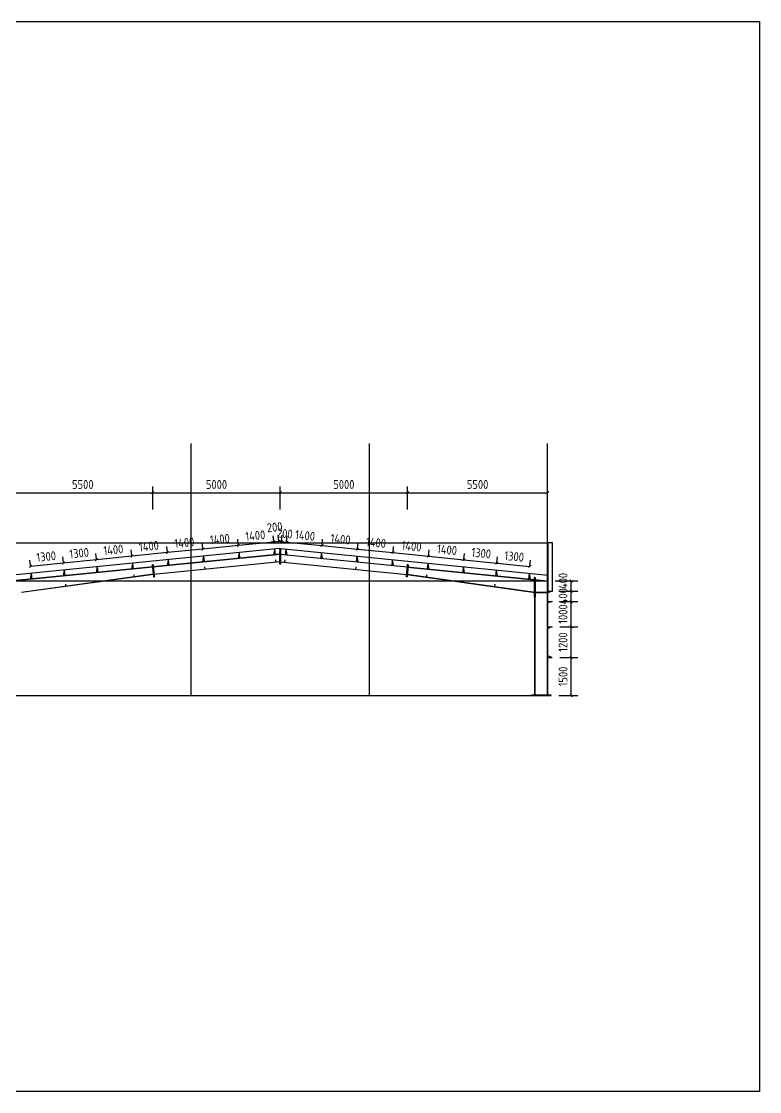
# Model space of a CAD drawing. Extents: x 546599 to 821099, y 126428 to 215528.
# Drawn here: x 577018 to 605999, y 126428 to 168428 of the extents above; entities that cross this region are included whole.
import ezdxf

# ---------------------------------------------------------------- set-up
doc = ezdxf.new("R2010")
doc.units = 0
doc.header["$LTSCALE"] = 1000
doc.header["$MEASUREMENT"] = 0
doc.layers.add('DOTE', color=1, linetype='Continuous')
doc.styles.get("Standard").update_dxf_attribs({"font": 'gbenor.shx', "bigfont": 'gbcbig.shx'})
doc.dimstyles.get("Standard").update_dxf_attribs({"dimscale": 100, "dimtxt": 3.5, "dimasz": 1, "dimexe": 2.5, "dimexo": 3, "dimgap": 1.5, "dimtad": 1, "dimdec": 0, "dimzin": 0, "dimdsep": 46, "dimtxsty": 'Standard', "dimblk": 'ARCHTICK', "dimcen": 0.09, "dimadec": 0, "dimazin": 0, "dimtfac": 1, "dimtdec": 0, "dimtix": 1, "dimtmove": 2, "dimatfit": 3, "dimfxl": 1, "dimtolj": 1, "dimtzin": 0, "dimarcsym": 0})

# ---------------------------------------------------------------- blocks, each defined once
blk = doc.blocks.new('_ArchTick')
at = {"color": 0, "linetype": 'ByBlock', "const_width": 0.4}
blk.add_lwpolyline([(-0.5, -0.5), (0.5, 0.5)], dxfattribs=at)
blk = doc.blocks.new('*D353')
at = {"color": 0, "lineweight": -2}
for p, q in [((587229, 148035), (587252, 148265)), ((587227, 148016), (587128, 148026)), ((587227, 148016), (587426, 147996)), ((587426, 147996), (587526, 147987)), ((587428, 148015), (587451, 148245))]:
    blk.add_line(p, q, dxfattribs=at)
at = {"layer": 'Defpoints', "color": 0}
for p in [(587426, 147996), (587199, 147737), (587398, 147717)]:
    blk.add_point(p, dxfattribs=at)
at = {"color": 0, "lineweight": -2, "xscale": 100, "yscale": 100, "zscale": 100}
for p, rotation in [((587227, 148016), 354.2894068624738), ((587426, 147996), 174.2894068624738)]:
    blk.add_blockref('_ArchTick', p, dxfattribs=dict(at, rotation=rotation))
at = {"color": 0, "insert": (587359, 148330), "char_height": 350, "attachment_point": 5, "rotation": 354.2894}
blk.add_mtext('\\A1;200', dxfattribs=at)
blk = doc.blocks.new('*D354')
at = {"color": 0, "lineweight": -2}
for p, q in [((587426, 147996), (588820, 147857)), ((587428, 148015), (587451, 148245)), ((588821, 147876), (588844, 148106))]:
    blk.add_line(p, q, dxfattribs=at)
at = {"layer": 'Defpoints', "color": 0}
for p in [(588820, 147857), (587398, 147717), (588792, 147577)]:
    blk.add_point(p, dxfattribs=at)
at = {"color": 0, "lineweight": -2, "xscale": 100, "yscale": 100, "zscale": 100}
for p, rotation in [((587426, 147996), 174.2894068621347), ((588820, 147857), 354.2894068621347)]:
    blk.add_blockref('_ArchTick', p, dxfattribs=dict(at, rotation=rotation))
at = {"color": 0, "insert": (588155, 148250), "char_height": 350, "attachment_point": 5, "rotation": 354.2894}
blk.add_mtext('\\A1;1400', dxfattribs=at)
blk = doc.blocks.new('*D355')
at = {"color": 0, "lineweight": -2}
for p, q in [((588820, 147857), (590213, 147718)), ((588821, 147876), (588844, 148106)), ((590214, 147737), (590237, 147967))]:
    blk.add_line(p, q, dxfattribs=at)
at = {"layer": 'Defpoints', "color": 0}
for p in [(588792, 147577), (590185, 147438), (590213, 147718)]:
    blk.add_point(p, dxfattribs=at)
at = {"color": 0, "lineweight": -2, "xscale": 100, "yscale": 100, "zscale": 100}
for p, rotation in [((588820, 147857), 174.2894068621347), ((590213, 147718), 354.2894068621347)]:
    blk.add_blockref('_ArchTick', p, dxfattribs=dict(at, rotation=rotation))
at = {"color": 0, "insert": (589548, 148111), "char_height": 350, "attachment_point": 5, "rotation": 354.2894}
blk.add_mtext('\\A1;1400', dxfattribs=at)
blk = doc.blocks.new('*D356')
at = {"color": 0, "lineweight": -2}
for p, q in [((590214, 147737), (590237, 147967)), ((590213, 147718), (591606, 147579)), ((591607, 147597), (591630, 147827))]:
    blk.add_line(p, q, dxfattribs=at)
at = {"layer": 'Defpoints', "color": 0}
for p in [(590185, 147438), (591606, 147579), (591578, 147299)]:
    blk.add_point(p, dxfattribs=at)
at = {"color": 0, "lineweight": -2, "xscale": 100, "yscale": 100, "zscale": 100}
for p, rotation in [((590213, 147718), 174.2894068621347), ((591606, 147579), 354.2894068621347)]:
    blk.add_blockref('_ArchTick', p, dxfattribs=dict(at, rotation=rotation))
at = {"color": 0, "insert": (590941, 147972), "char_height": 350, "attachment_point": 5, "rotation": 354.2894}
blk.add_mtext('\\A1;1400', dxfattribs=at)
blk = doc.blocks.new('*D357')
at = {"color": 0, "lineweight": -2}
for p, q in [((591606, 147579), (592999, 147439)), ((591607, 147597), (591630, 147827)), ((593001, 147458), (593024, 147688))]:
    blk.add_line(p, q, dxfattribs=at)
at = {"layer": 'Defpoints', "color": 0}
for p in [(592999, 147439), (591578, 147299), (592971, 147160)]:
    blk.add_point(p, dxfattribs=at)
at = {"color": 0, "lineweight": -2, "xscale": 100, "yscale": 100, "zscale": 100}
for p, rotation in [((591606, 147579), 174.2894068621347), ((592999, 147439), 354.2894068621347)]:
    blk.add_blockref('_ArchTick', p, dxfattribs=dict(at, rotation=rotation))
at = {"color": 0, "insert": (592334, 147832), "char_height": 350, "attachment_point": 5, "rotation": 354.2894}
blk.add_mtext('\\A1;1400', dxfattribs=at)
blk = doc.blocks.new('*D358')
at = {"color": 0, "lineweight": -2}
for p, q in [((592999, 147439), (594392, 147300)), ((593001, 147458), (593024, 147688)), ((594394, 147319), (594417, 147549))]:
    blk.add_line(p, q, dxfattribs=at)
at = {"layer": 'Defpoints', "color": 0}
for p in [(592971, 147160), (594364, 147020), (594392, 147300)]:
    blk.add_point(p, dxfattribs=at)
at = {"color": 0, "lineweight": -2, "xscale": 100, "yscale": 100, "zscale": 100}
for p, rotation in [((592999, 147439), 174.2894068621347), ((594392, 147300), 354.2894068621347)]:
    blk.add_blockref('_ArchTick', p, dxfattribs=dict(at, rotation=rotation))
at = {"color": 0, "insert": (593728, 147693), "char_height": 350, "attachment_point": 5, "rotation": 354.2894}
blk.add_mtext('\\A1;1400', dxfattribs=at)
blk = doc.blocks.new('*D359')
at = {"color": 0, "lineweight": -2}
for p, q in [((594394, 147319), (594417, 147549)), ((594392, 147300), (595685, 147171)), ((595687, 147189), (595710, 147419))]:
    blk.add_line(p, q, dxfattribs=at)
at = {"layer": 'Defpoints', "color": 0}
for p in [(594364, 147020), (595685, 147171), (595657, 146891)]:
    blk.add_point(p, dxfattribs=at)
at = {"color": 0, "lineweight": -2, "xscale": 100, "yscale": 100, "zscale": 100}
for p, rotation in [((594392, 147300), 174.2894068621347), ((595685, 147171), 354.2894068621347)]:
    blk.add_blockref('_ArchTick', p, dxfattribs=dict(at, rotation=rotation))
at = {"color": 0, "insert": (595071, 147559), "char_height": 350, "attachment_point": 5, "rotation": 354.2894}
blk.add_mtext('\\A1;1300', dxfattribs=at)
blk = doc.blocks.new('*D360')
at = {"color": 0, "lineweight": -2}
for p, q in [((595685, 147171), (596979, 147041)), ((595687, 147189), (595710, 147419)), ((596981, 147060), (597004, 147290))]:
    blk.add_line(p, q, dxfattribs=at)
at = {"layer": 'Defpoints', "color": 0}
for p in [(596979, 147041), (595657, 146891), (596951, 146762)]:
    blk.add_point(p, dxfattribs=at)
at = {"color": 0, "lineweight": -2, "xscale": 100, "yscale": 100, "zscale": 100}
for p, rotation in [((595685, 147171), 174.2894068621347), ((596979, 147041), 354.2894068621347)]:
    blk.add_blockref('_ArchTick', p, dxfattribs=dict(at, rotation=rotation))
at = {"color": 0, "insert": (596364, 147429), "char_height": 350, "attachment_point": 5, "rotation": 354.2894}
blk.add_mtext('\\A1;1300', dxfattribs=at)
blk = doc.blocks.new('*D345')
at = {"color": 0, "lineweight": -2}
for p, q in [((587126, 148035), (587103, 148265)), ((586929, 147996), (586829, 147987)), ((586927, 148015), (586904, 148245)), ((587128, 148016), (586929, 147996)), ((587128, 148016), (587227, 148026))]:
    blk.add_line(p, q, dxfattribs=at)
at = {"layer": 'Defpoints', "color": 0}
for p in [(586929, 147996), (586957, 147717), (587156, 147737)]:
    blk.add_point(p, dxfattribs=at)
at = {"color": 0, "lineweight": -2, "xscale": 100, "yscale": 100, "zscale": 100}
for p, rotation in [((586929, 147996), 5.710593137678813), ((587128, 148016), 185.7105931376788)]:
    blk.add_blockref('_ArchTick', p, dxfattribs=dict(at, rotation=rotation))
at = {"color": 0, "insert": (586961, 148579), "char_height": 350, "attachment_point": 5, "rotation": 5.7106}
blk.add_mtext('\\A1;200', dxfattribs=at)
blk = doc.blocks.new('*D346')
at = {"color": 0, "lineweight": -2}
for p, q in [((585534, 147876), (585511, 148106)), ((586929, 147996), (585536, 147857)), ((586927, 148015), (586904, 148245))]:
    blk.add_line(p, q, dxfattribs=at)
at = {"layer": 'Defpoints', "color": 0}
for p in [(585536, 147857), (585564, 147577), (586957, 147717)]:
    blk.add_point(p, dxfattribs=at)
at = {"color": 0, "lineweight": -2, "xscale": 100, "yscale": 100, "zscale": 100}
for p, rotation in [((585536, 147857), 185.7105931383487), ((586929, 147996), 5.710593138348674)]:
    blk.add_blockref('_ArchTick', p, dxfattribs=dict(at, rotation=rotation))
at = {"color": 0, "insert": (586200, 148250), "char_height": 350, "attachment_point": 5, "rotation": 5.7106}
blk.add_mtext('\\A1;1400', dxfattribs=at)
blk = doc.blocks.new('*D347')
at = {"color": 0, "lineweight": -2}
for p, q in [((584141, 147737), (584118, 147967)), ((585536, 147857), (584143, 147718)), ((585534, 147876), (585511, 148106))]:
    blk.add_line(p, q, dxfattribs=at)
at = {"layer": 'Defpoints', "color": 0}
for p in [(584143, 147718), (584171, 147438), (585564, 147577)]:
    blk.add_point(p, dxfattribs=at)
at = {"color": 0, "lineweight": -2, "xscale": 100, "yscale": 100, "zscale": 100}
for p, rotation in [((585536, 147857), 5.710593138348674), ((584143, 147718), 185.7105931383487)]:
    blk.add_blockref('_ArchTick', p, dxfattribs=dict(at, rotation=rotation))
at = {"color": 0, "insert": (584807, 148111), "char_height": 350, "attachment_point": 5, "rotation": 5.7106}
blk.add_mtext('\\A1;1400', dxfattribs=at)
blk = doc.blocks.new('*D348')
at = {"color": 0, "lineweight": -2}
for p, q in [((584141, 147737), (584118, 147967)), ((582748, 147597), (582725, 147827)), ((584143, 147718), (582750, 147579))]:
    blk.add_line(p, q, dxfattribs=at)
at = {"layer": 'Defpoints', "color": 0}
for p in [(582750, 147579), (584171, 147438), (582778, 147299)]:
    blk.add_point(p, dxfattribs=at)
at = {"color": 0, "lineweight": -2, "xscale": 100, "yscale": 100, "zscale": 100}
for p, rotation in [((582750, 147579), 185.7105931383487), ((584143, 147718), 5.710593138348674)]:
    blk.add_blockref('_ArchTick', p, dxfattribs=dict(at, rotation=rotation))
at = {"color": 0, "insert": (583414, 147972), "char_height": 350, "attachment_point": 5, "rotation": 5.7106}
blk.add_mtext('\\A1;1400', dxfattribs=at)
blk = doc.blocks.new('*D349')
at = {"color": 0, "lineweight": -2}
for p, q in [((581355, 147458), (581332, 147688)), ((582750, 147579), (581357, 147439)), ((582748, 147597), (582725, 147827))]:
    blk.add_line(p, q, dxfattribs=at)
at = {"layer": 'Defpoints', "color": 0}
for p in [(581357, 147439), (581384, 147160), (582778, 147299)]:
    blk.add_point(p, dxfattribs=at)
at = {"color": 0, "lineweight": -2, "xscale": 100, "yscale": 100, "zscale": 100}
for p, rotation in [((581357, 147439), 185.7105931383487), ((582750, 147579), 5.710593138348674)]:
    blk.add_blockref('_ArchTick', p, dxfattribs=dict(at, rotation=rotation))
at = {"color": 0, "insert": (582021, 147832), "char_height": 350, "attachment_point": 5, "rotation": 5.7106}
blk.add_mtext('\\A1;1400', dxfattribs=at)
blk = doc.blocks.new('*D350')
at = {"color": 0, "lineweight": -2}
for p, q in [((579962, 147319), (579939, 147549)), ((581357, 147439), (579963, 147300)), ((581355, 147458), (581332, 147688))]:
    blk.add_line(p, q, dxfattribs=at)
at = {"layer": 'Defpoints', "color": 0}
for p in [(579963, 147300), (579991, 147020), (581384, 147160)]:
    blk.add_point(p, dxfattribs=at)
at = {"color": 0, "lineweight": -2, "xscale": 100, "yscale": 100, "zscale": 100}
for p, rotation in [((581357, 147439), 5.710593138348674), ((579963, 147300), 185.7105931383487)]:
    blk.add_blockref('_ArchTick', p, dxfattribs=dict(at, rotation=rotation))
at = {"color": 0, "insert": (580628, 147693), "char_height": 350, "attachment_point": 5, "rotation": 5.7106}
blk.add_mtext('\\A1;1400', dxfattribs=at)
blk = doc.blocks.new('*D351')
at = {"color": 0, "lineweight": -2}
for p, q in [((579962, 147319), (579939, 147549)), ((578668, 147189), (578645, 147419)), ((579963, 147300), (578670, 147171))]:
    blk.add_line(p, q, dxfattribs=at)
at = {"layer": 'Defpoints', "color": 0}
for p in [(578670, 147171), (579991, 147020), (578698, 146891)]:
    blk.add_point(p, dxfattribs=at)
at = {"color": 0, "lineweight": -2, "xscale": 100, "yscale": 100, "zscale": 100}
for p, rotation in [((578670, 147171), 185.7105931383487), ((579963, 147300), 5.710593138348674)]:
    blk.add_blockref('_ArchTick', p, dxfattribs=dict(at, rotation=rotation))
at = {"color": 0, "insert": (579284, 147559), "char_height": 350, "attachment_point": 5, "rotation": 5.7106}
blk.add_mtext('\\A1;1300', dxfattribs=at)
blk = doc.blocks.new('*D352')
at = {"color": 0, "lineweight": -2}
for p, q in [((577374, 147060), (577351, 147290)), ((578670, 147171), (577376, 147041)), ((578668, 147189), (578645, 147419))]:
    blk.add_line(p, q, dxfattribs=at)
at = {"layer": 'Defpoints', "color": 0}
for p in [(577376, 147041), (577404, 146762), (578698, 146891)]:
    blk.add_point(p, dxfattribs=at)
at = {"color": 0, "lineweight": -2, "xscale": 100, "yscale": 100, "zscale": 100}
for p, rotation in [((577376, 147041), 185.7105931383487), ((578670, 147171), 5.710593138348674)]:
    blk.add_blockref('_ArchTick', p, dxfattribs=dict(at, rotation=rotation))
at = {"color": 0, "insert": (577991, 147429), "char_height": 350, "attachment_point": 5, "rotation": 5.7106}
blk.add_mtext('\\A1;1300', dxfattribs=at)
blk = doc.blocks.new('*D370')
at = {"color": 0, "lineweight": -2}
for p, q in [((576678, 149268), (576678, 150181)), ((582178, 149268), (582178, 150181)), ((576678, 149931), (582178, 149931))]:
    blk.add_line(p, q, dxfattribs=at)
at = {"layer": 'Defpoints', "color": 0}
for p in [(582178, 149931), (576678, 148968), (582178, 148968)]:
    blk.add_point(p, dxfattribs=at)
at = {"color": 0, "lineweight": -2, "xscale": 100, "yscale": 100, "zscale": 100, "rotation": 180}
blk.add_blockref('_ArchTick', (576678, 149931), dxfattribs=at)
at = {"color": 0, "lineweight": -2, "xscale": 100, "yscale": 100, "zscale": 100}
blk.add_blockref('_ArchTick', (582178, 149931), dxfattribs=at)
at = {"color": 0, "insert": (579428, 150256), "char_height": 350, "attachment_point": 5}
blk.add_mtext('\\A1;5500', dxfattribs=at)
blk = doc.blocks.new('*D371')
at = {"color": 0, "lineweight": -2}
for p, q in [((582178, 149268), (582178, 150181)), ((587178, 149268), (587178, 150181)), ((582178, 149931), (587178, 149931))]:
    blk.add_line(p, q, dxfattribs=at)
at = {"layer": 'Defpoints', "color": 0}
for p in [(587178, 149931), (582178, 148968), (587178, 148968)]:
    blk.add_point(p, dxfattribs=at)
at = {"color": 0, "lineweight": -2, "xscale": 100, "yscale": 100, "zscale": 100, "rotation": 180}
blk.add_blockref('_ArchTick', (582178, 149931), dxfattribs=at)
at = {"color": 0, "lineweight": -2, "xscale": 100, "yscale": 100, "zscale": 100}
blk.add_blockref('_ArchTick', (587178, 149931), dxfattribs=at)
at = {"color": 0, "insert": (584678, 150256), "char_height": 350, "attachment_point": 5}
blk.add_mtext('\\A1;5000', dxfattribs=at)
blk = doc.blocks.new('*D372')
at = {"color": 0, "lineweight": -2}
for p, q in [((587178, 149268), (587178, 150181)), ((592178, 149268), (592178, 150181)), ((587178, 149931), (592178, 149931))]:
    blk.add_line(p, q, dxfattribs=at)
at = {"layer": 'Defpoints', "color": 0}
for p in [(592178, 149931), (587178, 148968), (592178, 148968)]:
    blk.add_point(p, dxfattribs=at)
at = {"color": 0, "lineweight": -2, "xscale": 100, "yscale": 100, "zscale": 100, "rotation": 180}
blk.add_blockref('_ArchTick', (587178, 149931), dxfattribs=at)
at = {"color": 0, "lineweight": -2, "xscale": 100, "yscale": 100, "zscale": 100}
blk.add_blockref('_ArchTick', (592178, 149931), dxfattribs=at)
at = {"color": 0, "insert": (589678, 150256), "char_height": 350, "attachment_point": 5}
blk.add_mtext('\\A1;5000', dxfattribs=at)
blk = doc.blocks.new('*D373')
at = {"color": 0, "lineweight": -2}
for p, q in [((592178, 149268), (592178, 150181)), ((597678, 149268), (597678, 150181)), ((592178, 149931), (597678, 149931))]:
    blk.add_line(p, q, dxfattribs=at)
at = {"layer": 'Defpoints', "color": 0}
for p in [(597678, 149931), (592178, 148968), (597678, 148968)]:
    blk.add_point(p, dxfattribs=at)
at = {"color": 0, "lineweight": -2, "xscale": 100, "yscale": 100, "zscale": 100, "rotation": 180}
blk.add_blockref('_ArchTick', (592178, 149931), dxfattribs=at)
at = {"color": 0, "lineweight": -2, "xscale": 100, "yscale": 100, "zscale": 100}
blk.add_blockref('_ArchTick', (597678, 149931), dxfattribs=at)
at = {"color": 0, "insert": (594928, 150256), "char_height": 350, "attachment_point": 5}
blk.add_mtext('\\A1;5500', dxfattribs=at)
blk = doc.blocks.new('*D379')
at = {"color": 0, "lineweight": -2}
for p, q in [((598158, 143468), (598857, 143468)), ((598607, 141968), (598607, 143468)), ((598118, 141968), (598857, 141968))]:
    blk.add_line(p, q, dxfattribs=at)
at = {"layer": 'Defpoints', "color": 0}
for p in [(597858, 143468), (598607, 143468), (597818, 141968)]:
    blk.add_point(p, dxfattribs=at)
at = {"color": 0, "lineweight": -2, "xscale": 100, "yscale": 100, "zscale": 100}
for p, rotation in [((598607, 143468), 90), ((598607, 141968), 270)]:
    blk.add_blockref('_ArchTick', p, dxfattribs=dict(at, rotation=rotation))
at = {"color": 0, "insert": (598282, 142718), "char_height": 350, "attachment_point": 5, "rotation": 90}
blk.add_mtext('\\A1;1500', dxfattribs=at)
blk = doc.blocks.new('*D380')
at = {"color": 0, "lineweight": -2}
for p, q in [((598158, 144668), (598857, 144668)), ((598607, 143468), (598607, 144668)), ((598158, 143468), (598857, 143468))]:
    blk.add_line(p, q, dxfattribs=at)
at = {"layer": 'Defpoints', "color": 0}
for p in [(597858, 144668), (598607, 144668), (597858, 143468)]:
    blk.add_point(p, dxfattribs=at)
at = {"color": 0, "lineweight": -2, "xscale": 100, "yscale": 100, "zscale": 100}
for p, rotation in [((598607, 144668), 90), ((598607, 143468), 270)]:
    blk.add_blockref('_ArchTick', p, dxfattribs=dict(at, rotation=rotation))
at = {"color": 0, "insert": (598282, 144068), "char_height": 350, "attachment_point": 5, "rotation": 90}
blk.add_mtext('\\A1;1200', dxfattribs=at)
blk = doc.blocks.new('*D381')
at = {"color": 0, "lineweight": -2}
for p, q in [((598158, 145668), (598857, 145668)), ((598607, 144668), (598607, 145668)), ((598158, 144668), (598857, 144668))]:
    blk.add_line(p, q, dxfattribs=at)
at = {"layer": 'Defpoints', "color": 0}
for p in [(597858, 145668), (598607, 145668), (597858, 144668)]:
    blk.add_point(p, dxfattribs=at)
at = {"color": 0, "lineweight": -2, "xscale": 100, "yscale": 100, "zscale": 100}
for p, rotation in [((598607, 145668), 90), ((598607, 144668), 270)]:
    blk.add_blockref('_ArchTick', p, dxfattribs=dict(at, rotation=rotation))
at = {"color": 0, "insert": (598282, 145168), "char_height": 350, "attachment_point": 5, "rotation": 90}
blk.add_mtext('\\A1;1000', dxfattribs=at)
blk = doc.blocks.new('*D382')
at = {"color": 0, "lineweight": -2}
for p, q in [((598607, 146068), (598607, 146168)), ((598168, 146068), (598857, 146068)), ((598607, 145668), (598607, 146068)), ((598158, 145668), (598857, 145668)), ((598607, 145668), (598607, 145568))]:
    blk.add_line(p, q, dxfattribs=at)
at = {"layer": 'Defpoints', "color": 0}
for p in [(597868, 146068), (598607, 146068), (597858, 145668)]:
    blk.add_point(p, dxfattribs=at)
at = {"color": 0, "lineweight": -2, "xscale": 100, "yscale": 100, "zscale": 100}
for p, rotation in [((598607, 146068), 270), ((598607, 145668), 90)]:
    blk.add_blockref('_ArchTick', p, dxfattribs=dict(at, rotation=rotation))
at = {"color": 0, "insert": (598282, 145868), "char_height": 350, "attachment_point": 5, "rotation": 90}
blk.add_mtext('\\A1;400', dxfattribs=at)
blk = doc.blocks.new('*D383')
at = {"color": 0, "lineweight": -2}
for p, q in [((597978, 146468), (598857, 146468)), ((598607, 146068), (598607, 146468)), ((598168, 146068), (598857, 146068))]:
    blk.add_line(p, q, dxfattribs=at)
at = {"layer": 'Defpoints', "color": 0}
for p in [(597678, 146468), (598607, 146468), (597868, 146068)]:
    blk.add_point(p, dxfattribs=at)
at = {"color": 0, "lineweight": -2, "xscale": 100, "yscale": 100, "zscale": 100}
for p, rotation in [((598607, 146468), 90), ((598607, 146068), 270)]:
    blk.add_blockref('_ArchTick', p, dxfattribs=dict(at, rotation=rotation))
at = {"color": 0, "insert": (598282, 146468), "char_height": 350, "attachment_point": 5, "rotation": 90}
blk.add_mtext('\\A1;400', dxfattribs=at)

msp = doc.modelspace()

# ---------------------------------------------------------------- linework, layer by layer
for p, q in [((555677.6, 147967.8), (597677.6, 147967.8)), ((597867.6, 147967.8), (597687.6, 147967.8)), ((597687.6, 147967.8), (597687.6, 146067.8)), ((597867.6, 146067.8), (597867.6, 147967.8)), ((587154.7, 147746.6), (576677.6, 146698.9)), ((587177.6, 147517.8), (576677.6, 146467.8)), ((587178.4, 147509.8), (582177.6, 147009.7)), ((584170.6, 147438.2), (584132.8, 147213.3)), ((584170.6, 147438.2), (584192.5, 147219.3)), ((585563.6, 147577.5), (585525.8, 147352.6)), ((585563.6, 147577.5), (585585.5, 147358.6)), ((586956.7, 147716.8), (586918.9, 147491.9)), ((586956.7, 147716.8), (586978.6, 147497.9)), ((587155.7, 147736.7), (587177.6, 147517.8)), ((587159.6, 147127.8), (587159.6, 147607.8)), ((587159.6, 147607.8), (587177.6, 147607.8)), ((587199.5, 147736.7), (587177.6, 147517.8)), ((587177.6, 147607.8), (587195.6, 147607.8)), ((587177.6, 147127.8), (587177.6, 147607.8)), ((587177.6, 147517.8), (597677.6, 146467.8)), ((587195.6, 147607.8), (587195.6, 147127.8)), ((587200.5, 147746.6), (597700.5, 146696.6)), ((587398.5, 147716.8), (587376.6, 147497.9)), ((587398.5, 147716.8), (587436.3, 147491.9)), ((588791.5, 147577.5), (588769.7, 147358.6)), ((588791.5, 147577.5), (588829.4, 147352.6)), ((590184.6, 147438.2), (590162.7, 147219.3)), ((590184.6, 147438.2), (590222.4, 147213.3)), ((582178.6, 147007.8), (576678.6, 146457.8)), ((579991.4, 147020.3), (579953.6, 146795.4)), ((579991.4, 147020.3), (580013.3, 146801.3)), ((581384.5, 147159.6), (581346.7, 146934.7)), ((581384.5, 147159.6), (581406.4, 146940.6)), ((582150.7, 147105.5), (582186.5, 147109.1)), ((582150.7, 147105.5), (582198.6, 146627.2)), ((582168.6, 147107.3), (582216.4, 146629.7)), ((582186.5, 147109.1), (582234.3, 146631.5)), ((587177.6, 147224.3), (582206.6, 146727.2)), ((587177.6, 147216.3), (582207.4, 146719.3)), ((582777.5, 147298.9), (582739.7, 147074)), ((582777.5, 147298.9), (582799.4, 147080)), ((584212.6, 147018.3), (584221.5, 146928.7)), ((586998.7, 147296.9), (587007.6, 147207.3)), ((587195.6, 147127.8), (587159.6, 147127.8)), ((587177.6, 147224.3), (592148.5, 146727.2)), ((587177.6, 147216.3), (592147.7, 146719.3)), ((587356.5, 147296.9), (587347.5, 147207.3)), ((590142.6, 147018.3), (590133.6, 146928.7)), ((591577.6, 147298.9), (591555.8, 147080)), ((591577.6, 147298.9), (591615.5, 147074)), ((592168.6, 147109.1), (592120.9, 146631.5)), ((592186.5, 147107.3), (592138.8, 146629.7)), ((592204.5, 147105.5), (592156.6, 146627.2)), ((592204.5, 147105.5), (592168.6, 147109.1)), ((592176.6, 147007.8), (597667.6, 146458.7)), ((592970.7, 147159.6), (592948.8, 146940.6)), ((592970.7, 147159.6), (593008.5, 146934.7)), ((594363.8, 147020.3), (594341.9, 146801.3)), ((594363.8, 147020.3), (594401.6, 146795.4)), ((582206.1, 146729.2), (577017.6, 146021.7)), ((582207.4, 146719.3), (577017.6, 146011.6)), ((577404.3, 146761.5), (577366.5, 146536.7)), ((577404.3, 146761.5), (577426.2, 146542.6)), ((578697.9, 146890.9), (578660.1, 146666)), ((578696.9, 146900.8), (578719.8, 146672)), ((581429.3, 146711.1), (581438.3, 146621.5)), ((582198.6, 146627.2), (582234.4, 146630.8)), ((592156.6, 146627.2), (592120.8, 146630.8)), ((592147.7, 146719.3), (597187.6, 146012.7)), ((592149.1, 146729.2), (597187.6, 146022.8)), ((592925.9, 146711.1), (592916.9, 146621.5)), ((595657.3, 146890.9), (595635.4, 146672)), ((595657.3, 146890.9), (595695.1, 146666)), ((596950.8, 146761.5), (596929, 146542.6)), ((596950.8, 146761.5), (596988.7, 146536.7)), ((597167.6, 146608.8), (597147.6, 146608.8)), ((597147.6, 146608.8), (597147.6, 145928.8)), ((597167.6, 145828.8), (597167.6, 146608.8)), ((597167.6, 146608.8), (597187.6, 146608.8)), ((597187.6, 146608.8), (597187.6, 145828.8)), ((555677.6, 146467.8), (597677.6, 146467.8)), ((578753.4, 146336), (578762.3, 146246.4)), ((595601.8, 146336), (595592.8, 146246.4)), ((597177.6, 146467.8), (597177.6, 141987.8)), ((597187.6, 141987.8), (597187.6, 146516.8)), ((597667.6, 141987.8), (597667.6, 146468.8)), ((597677.6, 146467.8), (597677.6, 141987.8)), ((597147.6, 145928.8), (597167.6, 145928.8)), ((597187.6, 145828.8), (597167.6, 145828.8)), ((597177.6, 141987.8), (597177.6, 145828.8)), ((597187.6, 146022.7), (597667.6, 146022.7)), ((597187.6, 146012.7), (597667.6, 146012.7)), ((597677.6, 146067.8), (597857.6, 146067.8)), ((597857.6, 146067.8), (597677.6, 146007.8)), ((597677.6, 146067.8), (597867.6, 146067.8)), ((597677.6, 145667.8), (597857.6, 145667.8)), ((597857.6, 145667.8), (597677.6, 145607.8)), ((597677.6, 144667.8), (597857.6, 144667.8)), ((597857.6, 144667.8), (597677.6, 144607.8)), ((597857.6, 143467.8), (597677.6, 143527.8)), ((597677.6, 143467.8), (597857.6, 143467.8)), ((555677.6, 141967.8), (597677.6, 141967.8)), ((597177.6, 141987.8), (597037.6, 141987.8)), ((597037.6, 141987.8), (597037.6, 141967.8)), ((597817.6, 141987.8), (597177.6, 141987.8)), ((597677.6, 141967.8), (597817.6, 141967.8)), ((597817.6, 141967.8), (597817.6, 141987.8))]:
    msp.add_line(p, q)
msp.add_lwpolyline([(546599.4, 168428.1), (605999.4, 168428.1), (605999.4, 126428.1), (546599.4, 126428.1)], close=True)
at = {"layer": 'DOTE'}
for p, q in [((583677.6, 141967.8), (583677.6, 151856.7)), ((590677.6, 141967.8), (590677.6, 151856.7)), ((597677.6, 141967.8), (597677.6, 151856.7))]:
    msp.add_line(p, q, dxfattribs=at)

# ---------------------------------------------------------------- dimensions: what is measured, and where the dimension line sits
for base, p1, p2, picture, middle in [((582177.6, 149930.5), (576677.6, 148967.8), (582177.6, 148967.8), '*D370', (579427.6, 150255.5)), ((587177.6, 149930.5), (582177.6, 148967.8), (587177.6, 148967.8), '*D371', (584677.6, 150255.5)), ((592177.6, 149930.5), (587177.6, 148967.8), (592177.6, 148967.8), '*D372', (589677.6, 150255.5)), ((597677.6, 149930.5), (592177.6, 148967.8), (597677.6, 148967.8), '*D373', (594927.6, 150255.5))]:
    dim = msp.add_linear_dim(base=base, p1=p1, p2=p2, dimstyle='Standard')
    dim.commit()
    dim.dimension.update_dxf_attribs({"geometry": picture, "text_midpoint": middle})
for base, p1, p2, angle, picture, middle, dimtype in [((586928.7, 147996.5), (587155.7, 147736.7), (586956.7, 147716.8), 185.71059, '*D345', (586961, 148579.2), 161), ((598606.9, 146467.8), (597867.6, 146067.8), (597677.6, 146467.8), 90, '*D383', (598281.9, 146467.8), 160)]:
    dim = msp.add_linear_dim(base=base, p1=p1, p2=p2, angle=angle, dimstyle='Standard')
    dim.commit()
    dim.dimension.update_dxf_attribs({"geometry": picture, "text_midpoint": middle, "dimtype": dimtype})
for base, p1, p2, angle, picture, middle in [((584142.6, 147717.8), (585563.6, 147577.5), (584170.6, 147438.2), 5.71059, '*D347', (584806.8, 148110.9)), ((585535.7, 147857.1), (586956.7, 147716.8), (585563.6, 147577.5), 5.71059, '*D346', (586199.9, 148250.2)), ((588819.5, 147857.1), (587398.5, 147716.8), (588791.5, 147577.5), 174.28941, '*D354', (588155.3, 148250.2)), ((590212.6, 147717.8), (588791.5, 147577.5), (590184.6, 147438.2), 174.28941, '*D355', (589548.4, 148110.9)), ((579963.5, 147299.9), (581384.5, 147159.6), (579991.4, 147020.3), 5.71059, '*D350', (580627.7, 147693)), ((581356.5, 147439.2), (582777.5, 147298.9), (581384.5, 147159.6), 5.71059, '*D349', (582020.7, 147832.3)), ((582749.6, 147578.5), (584170.6, 147438.2), (582777.5, 147298.9), 5.71059, '*D348', (583413.8, 147971.6)), ((591605.6, 147578.5), (590184.6, 147438.2), (591577.6, 147298.9), 174.28941, '*D356', (590941.4, 147971.6)), ((592998.7, 147439.2), (591577.6, 147298.9), (592970.7, 147159.6), 174.28941, '*D357', (592334.5, 147832.3)), ((594391.7, 147299.9), (592970.7, 147159.6), (594363.8, 147020.3), 174.28941, '*D358', (593727.5, 147693)), ((577376.4, 147041.2), (578697.9, 146890.9), (577404.3, 146761.5), 5.71059, '*D352', (577990.8, 147429.3)), ((578669.9, 147170.6), (579991.4, 147020.3), (578697.9, 146890.9), 5.71059, '*D351', (579284.4, 147558.6)), ((595685.3, 147170.6), (594363.8, 147020.3), (595657.3, 146890.9), 174.28941, '*D359', (595070.8, 147558.6)), ((596978.8, 147041.2), (595657.3, 146890.9), (596950.8, 146761.5), 174.28941, '*D360', (596364.4, 147429.3)), ((598606.9, 146067.8), (597857.6, 145667.8), (597867.6, 146067.8), 90, '*D382', (598281.9, 145867.8)), ((598606.9, 145667.8), (597857.6, 144667.8), (597857.6, 145667.8), 90, '*D381', (598281.9, 145167.8)), ((598606.9, 144667.8), (597857.6, 143467.8), (597857.6, 144667.8), 90, '*D380', (598281.9, 144067.8)), ((598606.9, 143467.8), (597817.6, 141967.8), (597857.6, 143467.8), 90, '*D379', (598281.9, 142717.8))]:
    dim = msp.add_linear_dim(base=base, p1=p1, p2=p2, angle=angle, dimstyle='Standard')
    dim.commit()
    dim.dimension.update_dxf_attribs({"geometry": picture, "text_midpoint": middle})
dim = msp.add_aligned_dim(p1=(587199.5, 147736.7), p2=(587398.5, 147716.8), distance=281.1, dimstyle='Standard')
dim.commit()
dim.dimension.update_dxf_attribs({"geometry": '*D353', "text_midpoint": (587359.3, 148329.8)})

doc.saveas('drawing.dxf')
